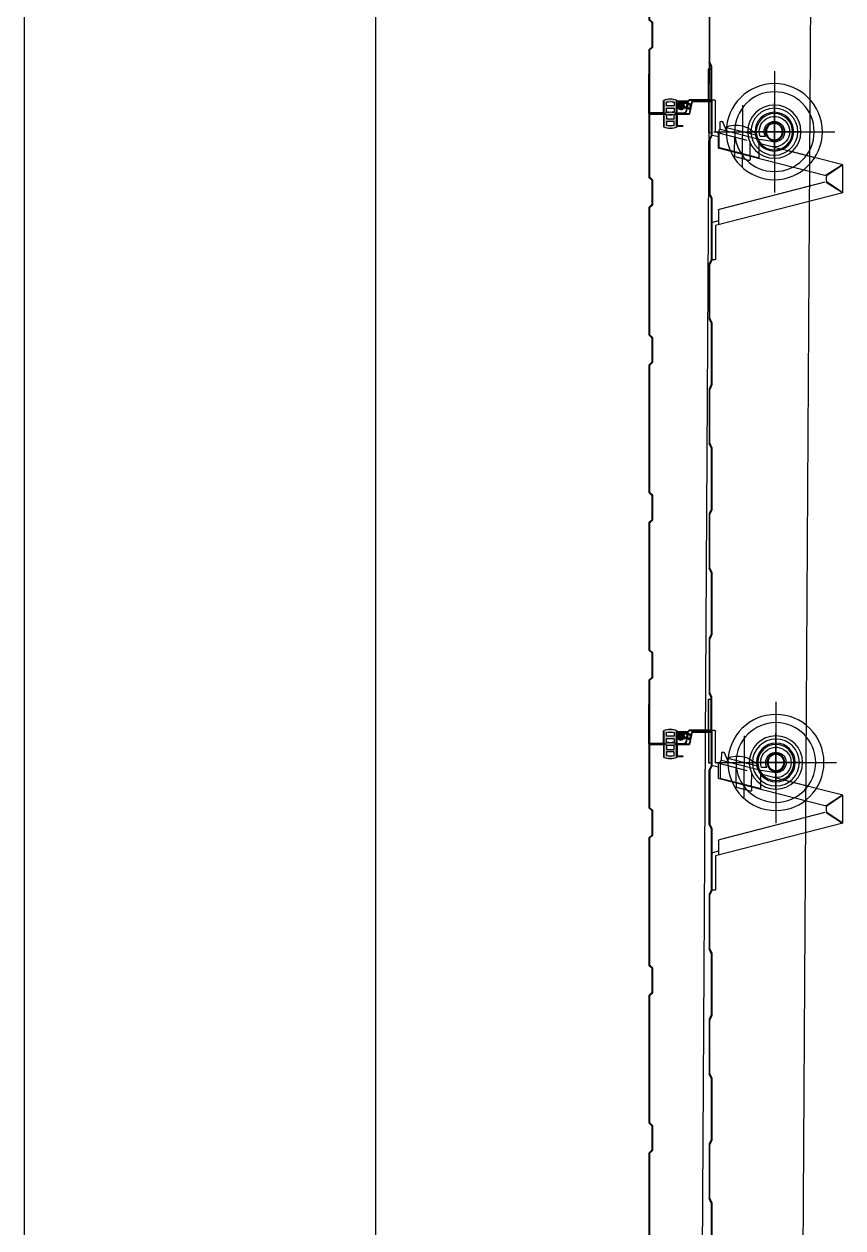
# Model space of a CAD drawing. Header units: millimetres. Extents: x -39468 to 212532, y -94717 to 83483.
# Drawn here: x 51500 to 52150, y 28766 to 29721 of the extents above; entities that cross this region are included whole.
import ezdxf

# ---------------------------------------------------------------- set-up
doc = ezdxf.new("R2010")
doc.units = ezdxf.units.MM
doc.header["$LTSCALE"] = 300
doc.header["$MEASUREMENT"] = 0
doc.header["$PDSIZE"] = -10
for name, pattern in [('CEN', [62, 60, -1, 0, -1]), ('H1', [1, 0.5, -0.5]), ('종-SECTION_2$0$CEN', [62, 60, -1, 0, -1]), ('주단면도-1$0$STD_CENTER', [66, 60, -2, 2, -2])]:
    doc.linetypes.add(name, pattern=pattern)
doc.layers.get('0').update_dxf_attribs({"linetype": 'CONTINUOUS'})
for name, color, linetype in [('A-CEN', 1, 'CEN'), ('a-ohd', 9, 'CONTINUOUS'), ('A-OVERHEAD', 4, 'CONTINUOUS'), ('A-STEEL', 7, 'CONTINUOUS'), ('주단면도-1$0$A-ST-AXIS-CEN', 252, '주단면도-1$0$STD_CENTER')]:
    doc.layers.add(name, color=color, linetype=linetype)

# ---------------------------------------------------------------- blocks, each defined once
blk = doc.blocks.new('SECTION_OHD-550-S')
at = {"layer": 'a-ohd', "ltscale": 0.3}
h = blk.add_hatch(color=256, dxfattribs=at)
h.paths.add_polyline_path([(-7.82, -10), (-7.32, -10), (-7.32, -10.5, -0.183952), (-18.32, -10.5), (-18.32, -10), (-17.82, -10), (-17.82, 0), (-18.32, 0, -0.183952), (-7.32, 0), (-7.82, 0)])
h.paths.add_polyline_path([(-9.82, -4.05), (-9.82, -1.49, 0.353166), (-9.98, -1.29, 0.106822), (-15.66, -1.29, 0.353165), (-15.82, -1.49), (-15.82, -4.05, 0.414214), (-15.62, -4.25), (-10.02, -4.25, 0.414214)], flags=16)
h.paths.add_polyline_path([(-10.02, -6.25), (-15.62, -6.25, 0.414214), (-15.82, -6.45), (-15.82, -9.01, 0.353167), (-15.66, -9.21, 0.106822), (-9.98, -9.21, 0.353167), (-9.82, -9.01), (-9.82, -6.45, 0.414214)], flags=16)
for color, points in [(256, [(19.68, 9.5), (17.63, 9.5), (17.63, -15), (19.68, -15)]), (254, [(17.63, -489), (19.68, -489), (19.68, -464.5), (17.63, -464.5)])]:
    blk.add_hatch(color=color, dxfattribs=at).paths.add_polyline_path(points)
h = blk.add_hatch(color=254, dxfattribs=at)
h.paths.add_polyline_path([(-7.82, -500), (-7.32, -500, -0.183952), (-18.32, -500), (-17.82, -500), (-17.82, -490), (-18.32, -490), (-18.32, -489.5, -0.183952), (-7.32, -489.5), (-7.32, -490), (-7.82, -490)])
h.paths.add_polyline_path([(-9.82, -495.95, 0.414214), (-10.02, -495.75), (-15.62, -495.75, 0.414214), (-15.82, -495.95), (-15.82, -498.51, 0.353166), (-15.66, -498.71, 0.106822), (-9.98, -498.71, 0.353167), (-9.82, -498.51)], flags=16)
h.paths.add_polyline_path([(-9.82, -493.55), (-9.82, -490.99, 0.353166), (-9.98, -490.79, 0.106822), (-15.66, -490.79, 0.353167), (-15.82, -490.99), (-15.82, -493.55, 0.414214), (-15.62, -493.75), (-10.02, -493.75, 0.414214)], flags=16)
h = blk.add_hatch(color=254, dxfattribs=at)
h.paths.add_polyline_path([(-4.45, -491.05), (-3.6, -490.91), (1.56, -491.44, -0.151824), (3.09, -492.75, -0.386669), (2.91, -496.38, -0.178134), (1.16, -496.38, -0.298755), (0.78, -492.42, 0.584984), (0.57, -492.04), (-2.18, -491.84, 0.709673), (-2.27, -492, -1.396457), (-7.32, -494.17), (-7.32, -493.72, -0.389014)])
h.paths.add_polyline_path([(1.57, -495.91, -0.329487), (1.57, -492.22, -0.09197), (2.6, -493.03, -0.386814), (2.5, -495.91, -0.102245)], flags=16)
at = {"layer": 'a-ohd'}
for p, q in [((4.18, 10), (2.18, 0)), ((4.18, 10), (20.18, 10)), ((20.18, 10), (20.18, -17.48)), ((-29.82, 0), (-29.82, -50.56)), ((-29.82, 0), (-17.82, 0)), ((-17.82, -10), (-17.82, 0)), ((-17.82, 0), (-17.82, -10)), ((-17.82, 0), (-17.82, -10)), ((-17.82, -10), (-17.82, 0)), ((-7.82, -10), (-7.82, 0)), ((-7.82, 0), (-7.82, -10)), ((-7.82, 0), (-7.82, -10)), ((-7.82, -10), (-7.82, 0)), ((-7.82, 0), (2.18, 0)), ((4.55, 9.5), (2.55, -0.5)), ((4.55, 9.5), (19.68, 9.5)), ((17.63, 9.5), (17.63, -15)), ((19.68, 9.5), (19.68, -17.25)), ((-29.32, -0.5), (-29.32, -50.25)), ((-29.32, -0.5), (-18.32, -0.5)), ((-18.32, -0.5), (-18.32, -10)), ((-17.82, -8), (-17.82, -2)), ((-7.82, -8), (-7.82, -2)), ((-7.32, -0.5), (2.55, -0.5)), ((-7.32, -0.5), (-7.32, -9.5)), ((-7.32, -9.5), (-2.82, -9.5)), ((-2.82, -9.5), (-2.82, -10)), ((-17.82, -10), (-18.32, -10)), ((-18.32, -10), (-18.32, -10.5)), ((-7.82, -10), (-2.82, -10)), ((-7.32, -10.5), (-7.32, -10)), ((17.63, -15), (19.68, -15)), ((19.68, -17.25), (18.18, -20.44)), ((20.18, -17.56), (18.68, -20.75)), ((18.18, -63.56), (18.18, -20.44)), ((18.68, -20.75), (18.68, -63.25)), ((-29.82, -50.56), (-27.32, -52.81)), ((-29.32, -50.25), (-26.82, -52.5)), ((-27.32, -52.81), (-27.32, -72.19)), ((-26.82, -52.5), (-26.82, -72.5)), ((19.68, -67.06), (18.18, -63.56)), ((20.18, -66.75), (18.68, -63.25)), ((20.18, -66.75), (20.18, -116.25)), ((-29.82, -74.44), (-27.32, -72.19)), ((-29.82, -74.44), (-29.82, -175.56)), ((-29.32, -74.75), (-26.82, -72.5)), ((-29.32, -74.75), (-29.32, -175.25)), ((19.68, -67.06), (19.68, -115.94)), ((19.68, -115.94), (18.18, -119.44)), ((18.18, -119.44), (18.18, -162.56)), ((20.18, -116.25), (18.68, -119.75)), ((18.68, -162.25), (18.68, -119.75)), ((20.18, -165.75), (18.68, -162.25)), ((19.68, -166.06), (18.18, -162.56)), ((19.68, -166.06), (19.68, -214.94)), ((20.18, -165.75), (20.18, -215.25)), ((-29.82, -175.56), (-27.32, -177.81)), ((-29.32, -175.25), (-26.82, -177.5)), ((-27.32, -177.81), (-27.32, -197.19)), ((-26.82, -177.5), (-26.82, -197.5)), ((-29.82, -199.44), (-27.32, -197.19)), ((-29.82, -199.44), (-29.82, -300.56)), ((-29.32, -199.75), (-26.82, -197.5)), ((-29.32, -199.75), (-29.32, -300.25)), ((19.68, -214.94), (18.18, -218.44)), ((18.18, -218.44), (18.18, -261.56)), ((20.18, -215.25), (18.68, -218.75)), ((18.68, -261.25), (18.68, -218.75)), ((19.68, -265.06), (18.18, -261.56)), ((20.18, -264.75), (18.68, -261.25)), ((19.68, -265.06), (19.68, -313.94)), ((20.18, -264.75), (20.18, -314.25)), ((-29.82, -300.56), (-27.32, -302.81)), ((-29.32, -300.25), (-26.82, -302.5)), ((-27.32, -302.81), (-27.32, -322.19)), ((-26.82, -302.5), (-26.82, -322.5)), ((19.68, -313.94), (18.18, -317.44)), ((20.18, -314.25), (18.68, -317.75)), ((-29.82, -324.44), (-27.32, -322.19)), ((-29.82, -324.44), (-29.82, -425.56)), ((-29.32, -324.75), (-26.82, -322.5)), ((18.18, -317.44), (18.18, -360.56)), ((18.68, -360.25), (18.68, -317.75)), ((-29.32, -324.75), (-29.32, -425.25)), ((19.68, -364.06), (18.18, -360.56)), ((20.18, -363.75), (18.68, -360.25)), ((19.68, -364.06), (19.68, -412.94)), ((20.18, -363.75), (20.18, -413.25)), ((19.68, -412.94), (18.18, -416.44)), ((18.18, -416.44), (18.18, -459.56)), ((20.18, -413.25), (18.68, -416.75)), ((18.68, -459.25), (18.68, -416.75)), ((-29.82, -425.56), (-27.32, -427.81)), ((-29.32, -425.25), (-26.82, -427.5)), ((-27.32, -427.81), (-27.32, -447.19)), ((-26.82, -427.5), (-26.82, -447.5)), ((-29.82, -449.44), (-27.32, -447.19)), ((-29.32, -449.75), (-26.82, -447.5)), ((-29.82, -449.44), (-29.82, -500)), ((-29.32, -449.75), (-29.32, -499.5)), ((17.63, -489), (17.63, -464.5)), ((17.63, -464.5), (19.68, -464.5)), ((19.68, -463.06), (18.18, -459.56)), ((20.18, -462.75), (18.68, -459.25)), ((19.68, -489), (19.68, -463.06)), ((20.18, -489.5), (20.18, -462.75)), ((-29.82, -500), (-29.82, -468.78)), ((-18.32, -490), (-18.32, -489.5)), ((-18.32, -499.5), (-18.32, -490)), ((-17.82, -490), (-18.32, -490)), ((-17.82, -490), (-18.32, -490)), ((-18.32, -490.5), (-18.32, -499)), ((-17.82, -490), (-17.82, -500)), ((-17.82, -499), (-17.82, -490)), ((-17.82, -490), (-17.82, -499)), ((-17.82, -490), (-17.82, -499)), ((-17.82, -499), (-17.82, -490)), ((-17.82, -498), (-17.82, -492)), ((-7.82, -500), (-7.82, -490)), ((-7.82, -490), (1.17, -490)), ((-7.82, -498), (-7.82, -492)), ((-7.32, -489.5), (-7.32, -490)), ((-7.32, -499.5), (-7.32, -490.5)), ((-7.32, -490.5), (1.17, -490.5)), ((-3.6, -490.91), (-4.45, -491.05)), ((-3.6, -490.91), (1.56, -491.44)), ((-2.2, -491.84), (0.57, -492.04)), ((-1.97, -495.5), (-1.52, -495.96)), ((1.17, -490), (2.18, -489)), ((1.17, -490.5), (2.17, -489.5)), ((20.18, -489.5), (2.17, -489.5)), ((19.68, -489), (2.18, -489)), ((-17.82, -500), (-29.82, -500)), ((-18.32, -499.5), (-29.32, -499.5)), ((-18.32, -500), (-18.32, -499.5)), ((-7.82, -500), (-1.18, -500)), ((-7.32, -499.5), (-1.68, -499.5))]:
    blk.add_line(p, q, dxfattribs=at)
for points in [[(-10.02, -4.25, 0.414214), (-9.82, -4.05), (-9.82, -1.49, 0.353163), (-9.98, -1.29, 0.106823), (-15.66, -1.29, 0.353163), (-15.82, -1.49), (-15.82, -4.05, 0.414214), (-15.62, -4.25)], [(-9.98, -9.21, 0.353163), (-9.82, -9.01), (-9.82, -6.45, 0.414214), (-10.02, -6.25), (-15.62, -6.25, 0.414214), (-15.82, -6.45), (-15.82, -9.01, 0.353163), (-15.66, -9.21, 0.106823)], [(-9.98, -490.79, -0.353163), (-9.82, -490.99), (-9.82, -493.55, -0.414214), (-10.02, -493.75), (-15.62, -493.75, -0.414214), (-15.82, -493.55), (-15.82, -490.99, -0.353163), (-15.66, -490.79, -0.106823)], [(-10.02, -495.75, -0.414214), (-9.82, -495.95), (-9.82, -498.51, -0.353163), (-9.98, -498.71, -0.106823), (-15.66, -498.71, -0.353163), (-15.82, -498.51), (-15.82, -495.95, -0.414214), (-15.62, -495.75)]]:
    blk.add_lwpolyline(points, format="xyb", close=True, dxfattribs=at)
for points in [[(-0.28, -495.36, -0.221108), (-0.68, -498.5, -0.414214), (-1.68, -499.5)], [(1.56, -491.44, -0.151824), (3.09, -492.75, -0.386669), (2.91, -496.38, -0.178134), (1.16, -496.38, -0.300876), (0.79, -492.4)]]:
    blk.add_lwpolyline(points, format="xyb", dxfattribs=at)
for centre, radius, start, end in [((-12.82, -14.44), 15.46, 69.15368, 110.84632), ((-12.82, 3.94), 15.46, 249.15368, 290.84632), ((-12.82, -503.94), 15.46, 69.15368, 110.84632), ((-4.43, -493.95), 2.9, 90.51684, 42.09441), ((-2.2, -491.94), 0.1, 90, 221.13734), ((0.83, -497.77), 3.6, 115.39039, 141.01031), ((0, -497.1), 1.9, 112.645, 142.94685), ((-0.51, -495.46), 0.25, 22.56726, 154.46155), ((-0.45, -494.81), 0.4, 42.97628, 132.75161), ((-4.81, -496.74), 5.15, 334.01729, 25.35843), ((0.57, -492.29), 0.25, 335.16368, 90), ((4.07, -494.07), 3.11, 143.52721, 216.47279), ((-0.12, -495.4), 3.6, 43.49133, 62.11616), ((2.03, -493.67), 2.3, 258.32412, 281.67588), ((0.97, -494.42), 2.14, 315.69005, 44.30995), ((-12.82, -485.56), 15.46, 249.15368, 290.84632), ((-1.18, -499), 1, 270, 0)]:
    blk.add_arc(centre, radius, start, end, dxfattribs=at)
at = {"layer": 'a-ohd', "color": 0, "linetype": 'ByBlock'}
blk.add_point((20.18, -170), dxfattribs=at)
blk = doc.blocks.new('SECTION_11')
at = {"layer": 'A-STEEL', "color": 7, "linetype": '종-SECTION_2$0$CEN'}
for p, q in [((5197.41, -25141.95), (5198.53, -25141.95)), ((5197.41, -25141.95), (5198.53, -25141.95)), ((5197.41, -25225.48), (5198.53, -25225.48)), ((5197.41, -25225.48), (5198.53, -25225.48))]:
    blk.add_line(p, q, dxfattribs=at)
at = {"layer": 'A-STEEL', "color": 7}
for p, q in [((5196.99, -25158.75), (5196.99, -25142.38)), ((5196.99, -25158.75), (5196.99, -25142.38)), ((5198.96, -25159.94), (5198.96, -25142.38)), ((5198.96, -25159.94), (5198.96, -25142.38)), ((5195.53, -25166.76), (5195.53, -25159.12)), ((5195.53, -25166.76), (5195.53, -25159.12)), ((5195.53, -25199.47), (5195.53, -25207.11)), ((5195.53, -25199.47), (5195.53, -25207.11)), ((5196.99, -25207.48), (5196.99, -25225.05)), ((5196.99, -25207.48), (5196.99, -25225.05)), ((5198.96, -25206.28), (5198.96, -25225.05)), ((5198.96, -25206.28), (5198.96, -25225.05))]:
    blk.add_line(p, q, dxfattribs=at)
at = {"layer": 'A-STEEL'}
for p, q in [((5180.5, -25162.97), (5195.1, -25159.23)), ((5180.5, -25162.97), (5195.1, -25159.23)), ((5195.1, -25159.23), (5196.99, -25158.75)), ((5195.1, -25159.23), (5196.99, -25158.75)), ((5195.53, -25161.16), (5198.64, -25160.36)), ((5195.53, -25161.16), (5198.64, -25160.36)), ((5139.85, -25181.36), (5195.21, -25167.17)), ((5139.85, -25181.36), (5195.21, -25167.17)), ((5130.35, -25175.82), (5159.49, -25168.35)), ((5130.35, -25190.4), (5130.35, -25175.82)), ((5130.35, -25175.82), (5138.54, -25181.34)), ((5130.35, -25190.4), (5130.35, -25175.82)), ((5130.35, -25175.82), (5138.54, -25181.34)), ((5130.6, -25175.76), (5139.16, -25181.24)), ((5130.6, -25175.76), (5139.16, -25181.24)), ((5130.35, -25190.4), (5138.54, -25184.89)), ((5130.35, -25190.4), (5138.54, -25184.89)), ((5130.6, -25190.47), (5139.16, -25184.99)), ((5130.6, -25190.47), (5139.16, -25184.99)), ((5138.92, -25184.18), (5138.92, -25182.05)), ((5138.92, -25184.18), (5138.92, -25182.05)), ((5139.85, -25184.87), (5195.21, -25199.06)), ((5139.85, -25184.87), (5195.21, -25199.06)), ((5130.35, -25190.4), (5196.99, -25207.48)), ((5130.35, -25190.4), (5196.99, -25207.48)), ((5195.53, -25205.07), (5198.64, -25205.87)), ((5195.53, -25205.07), (5198.64, -25205.87))]:
    blk.add_line(p, q, dxfattribs=at)
at = {"layer": 'A-STEEL', "color": 7}
for centre, start, end in [((5197.41, -25142.38), 90, 180), ((5197.41, -25142.38), 90, 180), ((5198.53, -25142.38), 0, 90), ((5198.53, -25142.38), 0, 90), ((5197.41, -25225.05), 180, 270), ((5197.41, -25225.05), 180, 270), ((5198.53, -25225.05), 270, 0), ((5198.53, -25225.05), 270, 0)]:
    blk.add_arc(centre, 0.429, start, end, dxfattribs=at)
at = {"layer": 'A-STEEL'}
for centre, radius, start, end in [((5198.53, -25159.94), 0.429, 284.37278, 0), ((5198.53, -25159.94), 0.429, 284.37278, 0), ((5195.1, -25166.76), 0.429, 284.37278, 0), ((5195.1, -25166.76), 0.429, 284.37278, 0), ((5138.06, -25182.05), 0.858, 0, 56.06619), ((5138.06, -25182.05), 0.858, 0, 56.06619), ((5138.06, -25184.18), 0.858, 303.93381, 0), ((5139.64, -25180.52), 0.858, 236.06619, 284.37278), ((5139.64, -25180.52), 0.858, 236.06619, 284.37278), ((5195.1, -25199.47), 0.429, 0, 75.62722), ((5195.1, -25199.47), 0.429, 0, 75.62722), ((5198.53, -25206.28), 0.429, 0, 75.62722), ((5198.53, -25206.28), 0.429, 0, 75.62722)]:
    blk.add_arc(centre, radius, start, end, dxfattribs=at)
blk = doc.blocks.new('SECTION_roll')
at = {"layer": 'A-CEN'}
for p, q in [((0, 31.73), (0, -31.73)), ((31.73, 0), (-31.73, 0))]:
    blk.add_line(p, q, dxfattribs=at)
at = {"layer": 'a-ohd', "color": 1}
for p, q in [((0, -13.77), (0, 15.14)), ((0, -13.77), (0, 15.14)), ((16.62, 13.87), (16.82, -18.37)), ((16.62, 13.87), (16.82, -18.37)), ((-13.39, 0), (13.14, 0)), ((-13.39, 0), (13.14, 0))]:
    blk.add_line(p, q, dxfattribs=at)
at = {"layer": 'a-ohd'}
for p, q in [((7.93, -4.12), (28.41, 1.13)), ((7.93, -4.12), (28.41, 1.13)), ((9.01, -2.07), (25.73, 2.21)), ((9.01, -2.07), (25.73, 2.21)), ((24.86, 0.22), (26.91, 5)), ((24.86, 0.22), (26.91, 5)), ((27.2, 5.24), (27.79, 5.39)), ((27.2, 5.24), (27.79, 5.39)), ((28.41, 1.13), (28.32, 4.99)), ((28.41, 1.13), (28.32, 4.99)), ((28.95, -8.05), (28.95, 0.71)), ((-21.21, -13.63), (7.93, -6.16)), ((0, -5.36), (7.93, -4.12)), ((0, -5.36), (7.93, -4.12)), ((4.69, -2.6), (7.5, -2.6)), ((4.69, -2.6), (7.5, -2.6)), ((6.65, -4.32), (7.93, -4.12)), ((6.65, -4.32), (7.93, -4.12)), ((9.01, -3.84), (9.01, -2.07)), ((9.01, -3.84), (9.01, -2.07)), ((8.47, -13.63), (28.62, -8.47)), ((8.47, -13.63), (28.62, -8.47)), ((12.75, -12.53), (12.75, -14.58)), ((20.9, -10.45), (20.9, -12.71)), ((20.9, -10.45), (20.9, -12.71)), ((12.75, -12.94), (12.75, -14.58)), ((13.28, -15), (20.57, -13.13)), ((13.28, -15), (20.57, -13.13))]:
    blk.add_line(p, q, dxfattribs=at)
at = {"layer": 'a-ohd', "color": 7}
for p, q in [((28.95, -8.05), (28.95, 0.71)), ((7.93, -13.21), (7.93, -4.12)), ((7.93, -13.21), (7.93, -4.12))]:
    blk.add_line(p, q, dxfattribs=at)
at = {"layer": 'a-ohd', "color": 1, "linetype": 'H1', "ltscale": 0.05}
for p, q in [((12.74, -12.54), (12.54, -2.94)), ((20.89, -10.45), (20.69, -0.85))]:
    blk.add_line(p, q, dxfattribs=at)
at = {"layer": 'a-ohd'}
for radius in [25.13, 20.84, 4.65, 4.22]:
    blk.add_circle((0, 0), radius, dxfattribs=at)
at = {"layer": 'a-ohd', "color": 4}
for radius in [13.93, 12.28, 10.13]:
    blk.add_circle((0, 0), radius, dxfattribs=at)
at = {"layer": 'a-ohd', "color": 6}
blk.add_circle((0, 0), 9.46, dxfattribs=at)
at = {"layer": 'a-ohd'}
for centre, radius, start, end in [((-0.01, 0.01), 7.95, 340.81023, 284.41777), ((-0.01, 0.01), 7.95, 340.81023, 284.41777), ((0, 0), 5.36, 330.99721, 287.7667), ((0, 0), 5.36, 330.99721, 287.7667), ((20.06, -10.45), 13.86, 65.91148, 142.83407), ((20.06, -10.45), 13.86, 65.91148, 142.83407), ((27.3, 4.83), 0.429, 104.37278, 156.81654), ((27.3, 4.83), 0.429, 104.37278, 156.81654), ((27.9, 4.98), 0.429, 1.27615, 104.37278), ((27.9, 4.98), 0.429, 1.27615, 104.37278), ((28.52, 0.71), 0.429, 0, 104.37278), ((28.52, 0.71), 0.429, 0, 104.37278), ((28.52, -8.05), 0.429, 284.37278, 0), ((28.52, -8.05), 0.429, 284.37278, 0), ((8.36, -13.21), 0.429, 180, 284.37278), ((8.36, -13.21), 0.429, 180, 284.37278), ((13.18, -14.58), 0.429, 180, 284.37278), ((13.18, -14.58), 0.429, 180, 284.37278), ((20.47, -12.71), 0.429, 284.37278, 0), ((20.47, -12.71), 0.429, 284.37278, 0)]:
    blk.add_arc(centre, radius, start, end, dxfattribs=at)
blk = doc.blocks.new('1231231231')
at = {"layer": 'A-OVERHEAD'}
for p, q in [((1005, -5220), (1030, -1020)), ((1085, -5220.38), (1109.99, -1021.13))]:
    blk.add_line(p, q, dxfattribs=at)
for p in [(996.7, -3070.74, -22.76), (996.7, -3570.74, -22.76), (996.7, -4070.74, -22.76)]:
    blk.add_blockref('SECTION_OHD-550-S', p)
at = {"xscale": -1.516417910447761, "yscale": 1.516417910447761, "zscale": 1.516417910447761}
for p in [(1066.5, -3585.09, -18.3), (1067.75, -4085.41, -18.3)]:
    blk.add_blockref('SECTION_roll', p, dxfattribs=at)
at = {"layer": 'A-STEEL', "xscale": -1.516417910447761, "yscale": 1.516417910447761, "zscale": 1.516417910447761}
for p in [(8900.67, 34565.61, -18.3), (8900.67, 34065.61, -18.3)]:
    blk.add_blockref('SECTION_11', p, dxfattribs=at)

msp = doc.modelspace()

# ---------------------------------------------------------------- linework, layer by layer
msp.add_line((51779, 37650), (51779, 28000))
at = {"layer": '주단면도-1$0$A-ST-AXIS-CEN', "linetype": 'Continuous'}
msp.add_line((51500, 55500), (51500, 0), dxfattribs=at)

# ---------------------------------------------------------------- block references
msp.add_blockref('1231231231', (51029, 33220.38))

doc.saveas('drawing.dxf')
